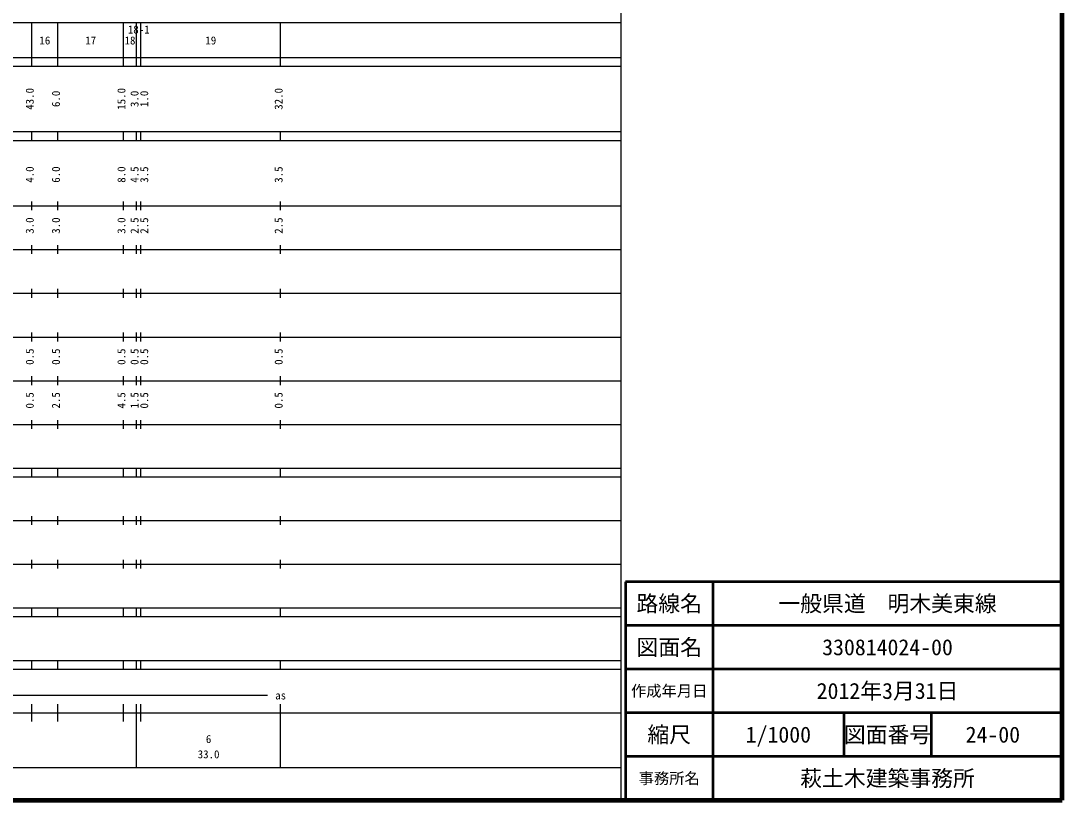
# Model space of a CAD drawing. Units: millimetres on the paper, enlarged 1000 times. Extents: x 40000 to 680000, y 20000 to 380000.
# Drawn here: x 441496 to 680000, y 20000 to 198357 of the extents above; entities that cross this region are included whole.
import ezdxf
from ezdxf.enums import TextEntityAlignment as Align

# ---------------------------------------------------------------- set-up
doc = ezdxf.new("R2010")
doc.units = ezdxf.units.MM
doc.header["$LTSCALE"] = 1000
for name, color, linetype, lineweight in [('M-TTL', 2, 'Continuous', 140), ('M-TTL-BAND', 7, 'Continuous', 25), ('M-TTL-FRAM', 2, 'Continuous', 50), ('M-TTL-LINE', 7, 'Continuous', 50)]:
    doc.layers.add(name, color=color, linetype=linetype, lineweight=lineweight)
doc.layers.add('M-TTL-TXT', color=7, linetype='Continuous')
doc.styles.add('ＭＳ ゴシック', font='')
doc.styles.get('ＭＳ ゴシック').set_extended_font_data('MS Gothic')

msp = doc.modelspace()

# ---------------------------------------------------------------- linework, layer by layer
at = {"layer": 'M-TTL'}
for p, q in [((680000, 20000), (680000, 380000)), ((40000, 20000), (680000, 20000))]:
    msp.add_line(p, q, dxfattribs=at)
at = {"layer": 'M-TTL-BAND'}
for p, q in [((579000, 20000), (579000, 370000)), ((68000, 198000), (579000, 198000)), ((444000, 188000), (444000, 198000)), ((450000, 188000), (450000, 198000)), ((465000, 188000), (465000, 198000)), ((468000, 188000), (468000, 198000)), ((469000, 188000), (469000, 198000)), ((501000, 188000), (501000, 198000)), ((40000, 190000), (579000, 190000)), ((40000, 188000), (579000, 188000)), ((40000, 173000), (579000, 173000)), ((444000, 171000), (444000, 173000)), ((450000, 171000), (450000, 173000)), ((465000, 171000), (465000, 173000)), ((468000, 171000), (468000, 173000)), ((469000, 171000), (469000, 173000)), ((501000, 171000), (501000, 173000)), ((40000, 171000), (579000, 171000)), ((40000, 156000), (579000, 156000)), ((444000, 155000), (444000, 157000)), ((450000, 155000), (450000, 157000)), ((465000, 155000), (465000, 157000)), ((468000, 155000), (468000, 157000)), ((469000, 155000), (469000, 157000)), ((501000, 155000), (501000, 157000)), ((46000, 146000), (579000, 146000)), ((444000, 145000), (444000, 147000)), ((450000, 145000), (450000, 147000)), ((465000, 145000), (465000, 147000)), ((468000, 145000), (468000, 147000)), ((469000, 145000), (469000, 147000)), ((501000, 145000), (501000, 147000)), ((52000, 136000), (579000, 136000)), ((444000, 135000), (444000, 137000)), ((450000, 135000), (450000, 137000)), ((465000, 135000), (465000, 137000)), ((468000, 135000), (468000, 137000)), ((469000, 135000), (469000, 137000)), ((501000, 135000), (501000, 137000)), ((444000, 125000), (444000, 127000)), ((450000, 125000), (450000, 127000)), ((465000, 125000), (465000, 127000)), ((468000, 125000), (468000, 127000)), ((469000, 125000), (469000, 127000)), ((501000, 125000), (501000, 127000)), ((46000, 126000), (579000, 126000)), ((444000, 115000), (444000, 117000)), ((450000, 115000), (450000, 117000)), ((465000, 115000), (465000, 117000)), ((468000, 115000), (468000, 117000)), ((469000, 115000), (469000, 117000)), ((501000, 115000), (501000, 117000)), ((52000, 116000), (579000, 116000)), ((46000, 106000), (579000, 106000)), ((444000, 105000), (444000, 107000)), ((450000, 105000), (450000, 107000)), ((465000, 105000), (465000, 107000)), ((468000, 105000), (468000, 107000)), ((469000, 105000), (469000, 107000)), ((501000, 105000), (501000, 107000)), ((40000, 96000), (579000, 96000)), ((444000, 94000), (444000, 96000)), ((450000, 94000), (450000, 96000)), ((465000, 94000), (465000, 96000)), ((468000, 94000), (468000, 96000)), ((469000, 94000), (469000, 96000)), ((501000, 94000), (501000, 96000)), ((40000, 94000), (579000, 94000)), ((49000, 84000), (579000, 84000)), ((444000, 83000), (444000, 85000)), ((450000, 83000), (450000, 85000)), ((465000, 83000), (465000, 85000)), ((468000, 83000), (468000, 85000)), ((469000, 83000), (469000, 85000)), ((501000, 83000), (501000, 85000)), ((40000, 74000), (579000, 74000)), ((444000, 73000), (444000, 75000)), ((450000, 73000), (450000, 75000)), ((465000, 73000), (465000, 75000)), ((468000, 73000), (468000, 75000)), ((469000, 73000), (469000, 75000)), ((501000, 73000), (501000, 75000)), ((40000, 64000), (579000, 64000)), ((444000, 62000), (444000, 64000)), ((450000, 62000), (450000, 64000)), ((465000, 62000), (465000, 64000)), ((468000, 62000), (468000, 64000)), ((469000, 62000), (469000, 64000)), ((501000, 62000), (501000, 64000)), ((40000, 62000), (579000, 62000)), ((40000, 52000), (579000, 52000)), ((444000, 50000), (444000, 52000)), ((450000, 50000), (450000, 52000)), ((465000, 50000), (465000, 52000)), ((468000, 50000), (468000, 52000)), ((469000, 50000), (469000, 52000)), ((501000, 50000), (501000, 52000)), ((40000, 50000), (579000, 50000)), ((147500, 44000), (498000, 44000)), ((444000, 38000), (444000, 42000)), ((450000, 38000), (450000, 42000)), ((465000, 38000), (465000, 42000)), ((468000, 27500), (468000, 42000)), ((469000, 38000), (469000, 42000)), ((501000, 27500), (501000, 42000)), ((40000, 40000), (579000, 40000)), ((68000, 27500), (579000, 27500))]:
    msp.add_line(p, q, dxfattribs=at)
at = {"layer": 'M-TTL-FRAM'}
for p, q in [((680000, 70000), (580000, 70000)), ((580000, 70000), (580000, 20000))]:
    msp.add_line(p, q, dxfattribs=at)
at = {"layer": 'M-TTL-LINE'}
for p, q in [((600000, 70000), (600000, 20000)), ((680000, 60000), (580000, 60000)), ((680000, 50000), (580000, 50000)), ((680000, 40000), (580000, 40000)), ((630000, 40000), (630000, 30000)), ((650000, 40000), (650000, 30000)), ((680000, 30000), (580000, 30000))]:
    msp.add_line(p, q, dxfattribs=at)

# ---------------------------------------------------------------- texts
at = {"layer": 'M-TTL-BAND', "style": 'ＭＳ ゴシック'}
for s, p in [('18-1', (468500, 194905)), ('16', (447000, 192405)), ('17', (457500, 192405)), ('18', (466500, 192405)), ('19', (485000, 192405)), ('as', (501000, 42500)), ('6', (484500, 32523)), ('33.0', (484500, 29033))]:
    msp.add_text(s, height=1833, dxfattribs=at).set_placement(p, align=Align.BOTTOM_CENTER)
for s, p in [('43.0', (445000, 180500)), ('6.0', (451000, 180500)), ('15.0', (466000, 180500)), ('3.0', (469000, 180500)), ('1.0', (471220, 180500)), ('32.0', (502000, 180500)), ('4.0', (445000, 163174)), ('6.0', (451000, 163174)), ('8.0', (466000, 163174)), ('4.5', (469000, 163174)), ('3.5', (471220, 163174)), ('3.5', (502000, 163174)), ('3.0', (445000, 151500)), ('3.0', (451000, 151500)), ('3.0', (466000, 151500)), ('2.5', (469000, 151500)), ('2.5', (471220, 151500)), ('2.5', (502000, 151500)), ('0.5', (445000, 121500)), ('0.5', (451000, 121500)), ('0.5', (466000, 121500)), ('0.5', (469000, 121500)), ('0.5', (471220, 121500)), ('0.5', (502000, 121500)), ('0.5', (445000, 111500)), ('2.5', (451000, 111500)), ('4.5', (466000, 111500)), ('1.5', (469000, 111500)), ('0.5', (471220, 111500)), ('0.5', (502000, 111500))]:
    msp.add_text(s, height=1833, rotation=90, dxfattribs=at).set_placement(p, align=Align.BOTTOM_CENTER)
at = {"layer": 'M-TTL-TXT', "style": 'ＭＳ ゴシック'}
for s, height, p in [('路線名', 3666, (590000, 65000)), ('路線名', 3666, (590000, 65000)), ('一般県道\u3000明木美東線', 3666, (640000, 65000)), ('図面名', 3666, (590000, 55000)), ('図面名', 3666, (590000, 55000)), ('330814024-00', 3666, (640000, 55000)), ('作成年月日', 2566, (590000, 45000)), ('作成年月日', 2566, (590000, 45000)), ('2012年3月31日', 3666, (640000, 45000)), ('縮尺', 3666, (590000, 35000)), ('縮尺', 3666, (590000, 35000)), ('1/1000', 3666, (615000, 35000)), ('図面番号', 3666, (640000, 35000)), ('図面番号', 3666, (640000, 35000)), ('24-00', 3666, (664125, 35000)), ('事務所名', 2566, (590000, 25000)), ('事務所名', 2566, (590000, 25000)), ('萩土木建築事務所', 3666, (640000, 25000))]:
    msp.add_text(s, height=height, dxfattribs=at).set_placement(p, align=Align.MIDDLE_CENTER)

doc.saveas('drawing.dxf')
